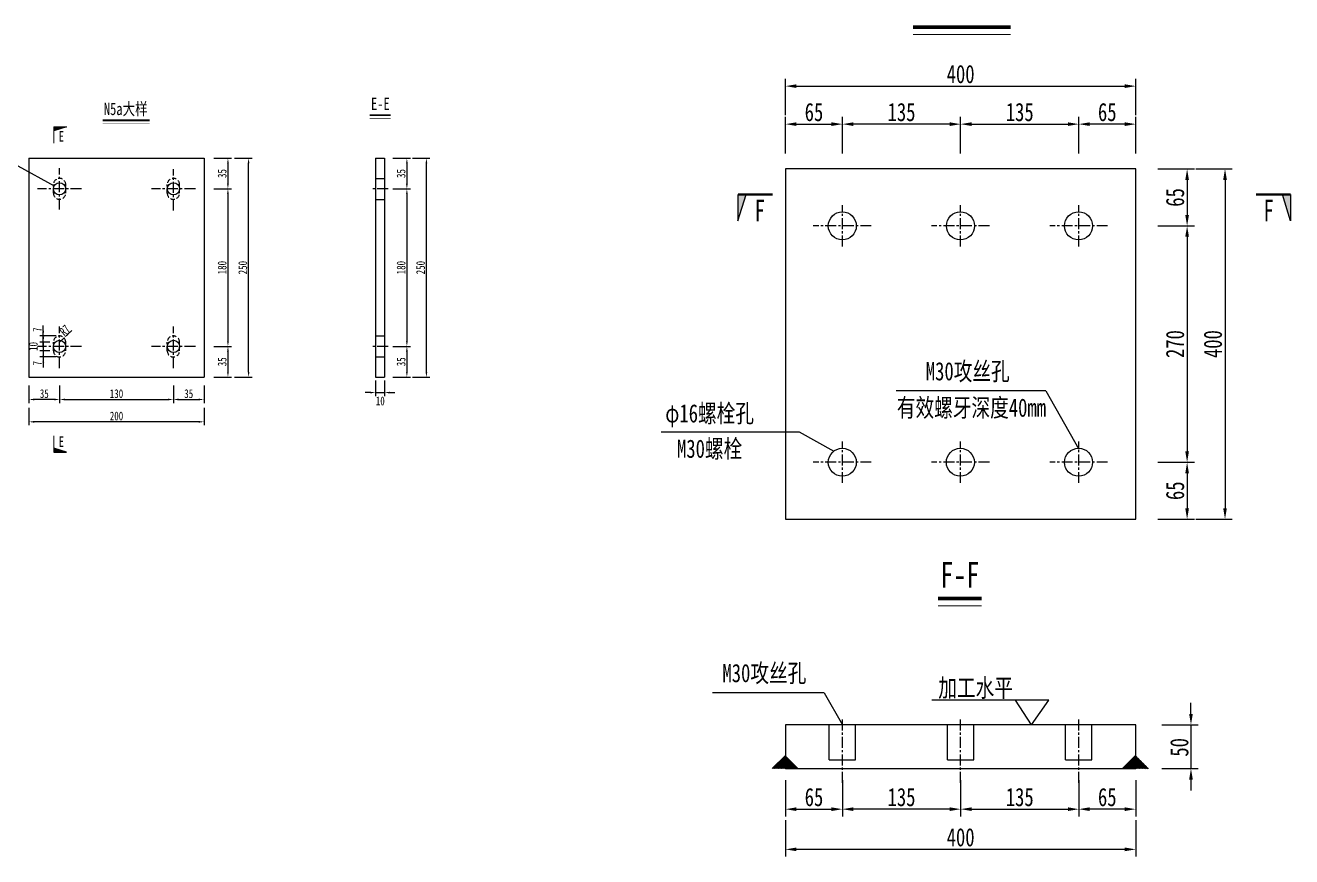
# Model space of a CAD drawing. Extents: x 98573 to 114325, y 0 to 100142.
# Drawn here: x 101014 to 102460, y 23526 to 24476 of the extents above; entities that cross this region are included whole.
import ezdxf
from ezdxf.enums import TextEntityAlignment as Align

# ---------------------------------------------------------------- set-up
doc = ezdxf.new("R2010")
doc.units = 0
doc.header["$MEASUREMENT"] = 0
doc.linetypes.add('CENTERX2', pattern=[4, 2.5, -0.5, 0.5, -0.5])
doc.linetypes.add('DASHED2', pattern=[0.375, 0.25, -0.125])
doc.layers.get('0').update_dxf_attribs({"lineweight": 13})
doc.layers.get('Defpoints').update_dxf_attribs({"color": 9, "lineweight": 5})
for name, color, linetype, lineweight in [('dashed', 4, 'DASHED2', 5), ('dim', 4, 'Continuous', 13), ('中心线', 2, 'CENTERX2', 15), ('文字', 7, 'Continuous', 5), ('文字说明', 7, 'Continuous', 5), ('标注', 4, 'Continuous', 13), ('细线', 4, 'Continuous', 13), ('钢板双线', 1, 'Continuous', 13)]:
    doc.layers.add(name, color=color, linetype=linetype, lineweight=lineweight)
doc.styles.get("Standard").update_dxf_attribs({"font": '仿宋_GB2312.ttf', "width": 0.75})
doc.dimstyles.new('0.1', dxfattribs={"dimscale": 0, "dimtxt": 2.5, "dimasz": 1.5, "dimexe": 1, "dimexo": 1, "dimgap": 0.4, "dimtad": 1, "dimdec": 1, "dimdsep": 46, "dimtxsty": 'Standard', "dimcen": 0.2, "dimclrd": 256, "dimclre": 256, "dimclrt": 256, "dimadec": 3, "dimazin": 2, "dimtfac": 1, "dimtdec": 1, "dimtmove": 2, "dimatfit": 3, "dimfxl": 4, "dimfxlon": 1, "dimtolj": 1, "dimtzin": 0, "dimlwd": -1, "dimlwe": -1, "dimarcsym": 0})

# ---------------------------------------------------------------- blocks, each defined once
blk = doc.blocks.new('*D38')
at = {"layer": 'Defpoints', "color": 0, "transparency": 16777216}
for p in [(101217.8, 24324.1), (101182.8, 24289.1), (101245.1, 24289.1)]:
    blk.add_point(p, dxfattribs=at)
at = {"layer": '标注', "transparency": 16777216}
for p, q in [((101229.1, 24324.1), (101249.1, 24324.1)), ((101229.1, 24289.1), (101249.1, 24289.1))]:
    blk.add_line(p, q, dxfattribs=at)
at = {"layer": '标注', "color": 4, "transparency": 16777216}
blk.add_line((101245.1, 24318.1), (101245.1, 24295.1), dxfattribs=at)
for points in [[(101244.1, 24318.1), (101246.1, 24318.1), (101245.1, 24324.1)], [(101244.1, 24295.1), (101246.1, 24295.1), (101245.1, 24289.1)]]:
    blk.add_solid(points, dxfattribs=at)
at = {"layer": '标注', "transparency": 16777216, "insert": (101238.5, 24306.6), "char_height": 10, "attachment_point": 5, "rotation": 90}
blk.add_mtext('\\A1;35', dxfattribs=at)
blk = doc.blocks.new('*D39')
at = {"layer": 'Defpoints', "color": 0, "transparency": 16777216}
for p in [(101172.8, 24289.1), (101182.8, 24109.1), (101245.1, 24109.1)]:
    blk.add_point(p, dxfattribs=at)
at = {"layer": '标注', "transparency": 16777216}
for p, q in [((101229.1, 24289.1), (101249.1, 24289.1)), ((101229.1, 24109.1), (101249.1, 24109.1))]:
    blk.add_line(p, q, dxfattribs=at)
at = {"layer": '标注', "color": 4, "transparency": 16777216}
blk.add_line((101245.1, 24283.1), (101245.1, 24115.1), dxfattribs=at)
for points in [[(101244.1, 24283.1), (101246.1, 24283.1), (101245.1, 24289.1)], [(101244.1, 24115.1), (101246.1, 24115.1), (101245.1, 24109.1)]]:
    blk.add_solid(points, dxfattribs=at)
at = {"layer": '标注', "transparency": 16777216, "insert": (101238.5, 24199.1), "char_height": 10, "attachment_point": 5, "rotation": 90}
blk.add_mtext('\\A1;180', dxfattribs=at)
blk = doc.blocks.new('*D40')
at = {"layer": 'Defpoints', "color": 0, "transparency": 16777216}
for p in [(101172.8, 24109.1), (101217.8, 24074.1), (101245.1, 24074.1)]:
    blk.add_point(p, dxfattribs=at)
at = {"layer": '标注', "transparency": 16777216}
for p, q in [((101229.1, 24109.1), (101249.1, 24109.1)), ((101229.1, 24074.1), (101249.1, 24074.1))]:
    blk.add_line(p, q, dxfattribs=at)
at = {"layer": '标注', "color": 4, "transparency": 16777216}
blk.add_line((101245.1, 24103.1), (101245.1, 24080.1), dxfattribs=at)
for points in [[(101244.1, 24103.1), (101246.1, 24103.1), (101245.1, 24109.1)], [(101244.1, 24080.1), (101246.1, 24080.1), (101245.1, 24074.1)]]:
    blk.add_solid(points, dxfattribs=at)
at = {"layer": '标注', "transparency": 16777216, "insert": (101238.5, 24091.6), "char_height": 10, "attachment_point": 5, "rotation": 90}
blk.add_mtext('\\A1;35', dxfattribs=at)
blk = doc.blocks.new('*D41')
at = {"layer": 'Defpoints', "color": 0, "transparency": 16777216}
for p in [(101052.8, 24109.1), (101017.8, 24074.1), (101017.8, 24048.5)]:
    blk.add_point(p, dxfattribs=at)
at = {"layer": '标注', "transparency": 16777216}
for p, q in [((101017.8, 24064.5), (101017.8, 24044.5)), ((101052.8, 24064.5), (101052.8, 24044.5))]:
    blk.add_line(p, q, dxfattribs=at)
at = {"layer": '标注', "color": 4, "transparency": 16777216}
blk.add_line((101046.8, 24048.5), (101023.8, 24048.5), dxfattribs=at)
for points in [[(101023.8, 24049.5), (101023.8, 24047.5), (101017.8, 24048.5)], [(101046.8, 24049.5), (101046.8, 24047.5), (101052.8, 24048.5)]]:
    blk.add_solid(points, dxfattribs=at)
at = {"layer": '标注', "transparency": 16777216, "insert": (101035.3, 24055.1), "char_height": 10, "attachment_point": 5}
blk.add_mtext('\\A1;35', dxfattribs=at)
blk = doc.blocks.new('*D42')
at = {"layer": 'Defpoints', "color": 0, "transparency": 16777216}
for p in [(101052.8, 24109.1), (101182.8, 24109.1), (101182.8, 24048.5)]:
    blk.add_point(p, dxfattribs=at)
at = {"layer": '标注', "transparency": 16777216}
for p, q in [((101052.8, 24064.5), (101052.8, 24044.5)), ((101182.8, 24064.5), (101182.8, 24044.5))]:
    blk.add_line(p, q, dxfattribs=at)
at = {"layer": '标注', "color": 4, "transparency": 16777216}
blk.add_line((101058.8, 24048.5), (101176.8, 24048.5), dxfattribs=at)
for points in [[(101058.8, 24049.5), (101058.8, 24047.5), (101052.8, 24048.5)], [(101176.8, 24049.5), (101176.8, 24047.5), (101182.8, 24048.5)]]:
    blk.add_solid(points, dxfattribs=at)
at = {"layer": '标注', "transparency": 16777216, "insert": (101117.8, 24055.1), "char_height": 10, "attachment_point": 5}
blk.add_mtext('\\A1;130', dxfattribs=at)
blk = doc.blocks.new('*D15')
at = {"layer": 'Defpoints', "color": 0, "transparency": 16777216}
for p in [(101182.8, 24109.1), (101217.8, 24074.1), (101217.8, 24048.5)]:
    blk.add_point(p, dxfattribs=at)
at = {"layer": '标注', "transparency": 16777216}
for p, q in [((101182.8, 24064.5), (101182.8, 24044.5)), ((101217.8, 24064.5), (101217.8, 24044.5))]:
    blk.add_line(p, q, dxfattribs=at)
at = {"layer": '标注', "color": 4, "transparency": 16777216}
blk.add_line((101188.8, 24048.5), (101211.8, 24048.5), dxfattribs=at)
for points in [[(101188.8, 24049.5), (101188.8, 24047.5), (101182.8, 24048.5)], [(101211.8, 24049.5), (101211.8, 24047.5), (101217.8, 24048.5)]]:
    blk.add_solid(points, dxfattribs=at)
at = {"layer": '标注', "transparency": 16777216, "insert": (101200.3, 24055.1), "char_height": 10, "attachment_point": 5}
blk.add_mtext('\\A1;35', dxfattribs=at)
blk = doc.blocks.new('*D43')
at = {"layer": 'Defpoints', "color": 0, "transparency": 16777216}
for p in [(101017.8, 24074.1), (101217.8, 24074.1), (101017.8, 24023)]:
    blk.add_point(p, dxfattribs=at)
at = {"layer": '标注', "transparency": 16777216}
for p, q in [((101017.8, 24039), (101017.8, 24019)), ((101217.8, 24039), (101217.8, 24019))]:
    blk.add_line(p, q, dxfattribs=at)
at = {"layer": '标注', "color": 4, "transparency": 16777216}
blk.add_line((101211.8, 24023), (101023.8, 24023), dxfattribs=at)
for points in [[(101023.8, 24024), (101023.8, 24022), (101017.8, 24023)], [(101211.8, 24024), (101211.8, 24022), (101217.8, 24023)]]:
    blk.add_solid(points, dxfattribs=at)
at = {"layer": '标注', "transparency": 16777216, "insert": (101117.8, 24029.6), "char_height": 10, "attachment_point": 5}
blk.add_mtext('\\A1;200', dxfattribs=at)
blk = doc.blocks.new('*D44')
at = {"layer": 'Defpoints', "color": 0, "transparency": 16777216}
for p in [(101217.8, 24324.1), (101268.7, 24324.1), (101217.8, 24074.1)]:
    blk.add_point(p, dxfattribs=at)
at = {"layer": '标注', "transparency": 16777216}
for p, q in [((101252.7, 24324.1), (101272.7, 24324.1)), ((101252.7, 24074.1), (101272.7, 24074.1))]:
    blk.add_line(p, q, dxfattribs=at)
at = {"layer": '标注', "color": 4, "transparency": 16777216}
blk.add_line((101268.7, 24080.1), (101268.7, 24318.1), dxfattribs=at)
for points in [[(101267.7, 24318.1), (101269.7, 24318.1), (101268.7, 24324.1)], [(101267.7, 24080.1), (101269.7, 24080.1), (101268.7, 24074.1)]]:
    blk.add_solid(points, dxfattribs=at)
at = {"layer": '标注', "transparency": 16777216, "insert": (101262.1, 24199.1), "char_height": 10, "attachment_point": 5, "rotation": 90}
blk.add_mtext('\\A1;250', dxfattribs=at)
blk = doc.blocks.new('*D45')
at = {"layer": 'Defpoints', "color": 0, "transparency": 16777216}
for p in [(101423.8, 24324.1), (101423.8, 24289.1), (101449.5, 24289.1)]:
    blk.add_point(p, dxfattribs=at)
at = {"layer": '标注', "transparency": 16777216}
for p, q in [((101433.5, 24324.1), (101453.5, 24324.1)), ((101433.5, 24289.1), (101453.5, 24289.1))]:
    blk.add_line(p, q, dxfattribs=at)
at = {"layer": '标注', "color": 4, "transparency": 16777216}
blk.add_line((101449.5, 24318.1), (101449.5, 24295.1), dxfattribs=at)
for points in [[(101448.5, 24318.1), (101450.5, 24318.1), (101449.5, 24324.1)], [(101448.5, 24295.1), (101450.5, 24295.1), (101449.5, 24289.1)]]:
    blk.add_solid(points, dxfattribs=at)
at = {"layer": '标注', "transparency": 16777216, "insert": (101442.9, 24306.6), "char_height": 10, "attachment_point": 5, "rotation": 90}
blk.add_mtext('\\A1;35', dxfattribs=at)
blk = doc.blocks.new('*D46')
at = {"layer": 'Defpoints', "color": 0, "transparency": 16777216}
for p in [(101423.8, 24289.1), (101419.2, 24109.1), (101449.5, 24109.1)]:
    blk.add_point(p, dxfattribs=at)
at = {"layer": '标注', "transparency": 16777216}
for p, q in [((101433.5, 24289.1), (101453.5, 24289.1)), ((101433.5, 24109.1), (101453.5, 24109.1))]:
    blk.add_line(p, q, dxfattribs=at)
at = {"layer": '标注', "color": 4, "transparency": 16777216}
blk.add_line((101449.5, 24283.1), (101449.5, 24115.1), dxfattribs=at)
for points in [[(101448.5, 24283.1), (101450.5, 24283.1), (101449.5, 24289.1)], [(101448.5, 24115.1), (101450.5, 24115.1), (101449.5, 24109.1)]]:
    blk.add_solid(points, dxfattribs=at)
at = {"layer": '标注', "transparency": 16777216, "insert": (101442.9, 24199.1), "char_height": 10, "attachment_point": 5, "rotation": 90}
blk.add_mtext('\\A1;180', dxfattribs=at)
blk = doc.blocks.new('*D47')
at = {"layer": 'Defpoints', "color": 0, "transparency": 16777216}
for p in [(101419.2, 24109.1), (101418.8, 24074.1), (101449.5, 24074.1)]:
    blk.add_point(p, dxfattribs=at)
at = {"layer": '标注', "transparency": 16777216}
for p, q in [((101433.5, 24109.1), (101453.5, 24109.1)), ((101433.5, 24074.1), (101453.5, 24074.1))]:
    blk.add_line(p, q, dxfattribs=at)
at = {"layer": '标注', "color": 4, "transparency": 16777216}
blk.add_line((101449.5, 24103.1), (101449.5, 24080.1), dxfattribs=at)
for points in [[(101448.5, 24103.1), (101450.5, 24103.1), (101449.5, 24109.1)], [(101448.5, 24080.1), (101450.5, 24080.1), (101449.5, 24074.1)]]:
    blk.add_solid(points, dxfattribs=at)
at = {"layer": '标注', "transparency": 16777216, "insert": (101442.9, 24091.6), "char_height": 10, "attachment_point": 5, "rotation": 90}
blk.add_mtext('\\A1;35', dxfattribs=at)
blk = doc.blocks.new('*D48')
at = {"layer": 'Defpoints', "color": 0, "transparency": 16777216}
for p in [(101423.8, 24324.1), (101471.8, 24324.1), (101423.8, 24074.1)]:
    blk.add_point(p, dxfattribs=at)
at = {"layer": '标注', "transparency": 16777216}
for p, q in [((101455.8, 24324.1), (101475.8, 24324.1)), ((101455.8, 24074.1), (101475.8, 24074.1))]:
    blk.add_line(p, q, dxfattribs=at)
at = {"layer": '标注', "color": 4, "transparency": 16777216}
blk.add_line((101471.8, 24080.1), (101471.8, 24318.1), dxfattribs=at)
for points in [[(101470.8, 24318.1), (101472.8, 24318.1), (101471.8, 24324.1)], [(101470.8, 24080.1), (101472.8, 24080.1), (101471.8, 24074.1)]]:
    blk.add_solid(points, dxfattribs=at)
at = {"layer": '标注', "transparency": 16777216, "insert": (101465.2, 24199.1), "char_height": 10, "attachment_point": 5, "rotation": 90}
blk.add_mtext('\\A1;250', dxfattribs=at)
blk = doc.blocks.new('*D49')
at = {"layer": 'Defpoints', "color": 0, "transparency": 16777216}
for p in [(101413.8, 24074.1), (101423.8, 24074.1), (101423.8, 24056.4)]:
    blk.add_point(p, dxfattribs=at)
at = {"layer": '标注', "transparency": 16777216}
for p, q in [((101413.8, 24070.1), (101413.8, 24052.4)), ((101423.8, 24070.1), (101423.8, 24052.4))]:
    blk.add_line(p, q, dxfattribs=at)
at = {"layer": '标注', "color": 4, "transparency": 16777216}
for p, q in [((101407.8, 24056.4), (101401.8, 24056.4)), ((101413.8, 24056.4), (101423.8, 24056.4)), ((101429.8, 24056.4), (101435.8, 24056.4))]:
    blk.add_line(p, q, dxfattribs=at)
for points in [[(101407.8, 24057.4), (101407.8, 24055.4), (101413.8, 24056.4)], [(101429.8, 24057.4), (101429.8, 24055.4), (101423.8, 24056.4)]]:
    blk.add_solid(points, dxfattribs=at)
at = {"layer": '标注', "transparency": 16777216, "insert": (101419.1, 24046.8), "char_height": 10, "attachment_point": 5}
blk.add_mtext('\\A1;10', dxfattribs=at)
blk = doc.blocks.new('*D91')
at = {"layer": 'Defpoints', "color": 0, "transparency": 16777216}
for p in [(102282, 24406.4), (101882, 24311.8), (102282, 24311.8)]:
    blk.add_point(p, dxfattribs=at)
at = {"layer": '标注', "transparency": 16777216}
for p, q in [((101882, 24373.1), (101882, 24414.7)), ((102282, 24373.1), (102282, 24414.7))]:
    blk.add_line(p, q, dxfattribs=at)
at = {"layer": '标注', "color": 4, "transparency": 16777216}
blk.add_line((101894.5, 24406.4), (102269.5, 24406.4), dxfattribs=at)
for points in [[(101894.5, 24408.5), (101894.5, 24404.3), (101882, 24406.4)], [(102269.5, 24408.5), (102269.5, 24404.3), (102282, 24406.4)]]:
    blk.add_solid(points, dxfattribs=at)
at = {"layer": '标注', "transparency": 16777216, "insert": (102082, 24420.1), "char_height": 20.83, "attachment_point": 5}
blk.add_mtext('\\A1;400', dxfattribs=at)
blk = doc.blocks.new('*D92')
at = {"layer": 'Defpoints', "color": 0, "transparency": 16777216}
for p in [(102282, 24311.8), (102282, 23911.8), (102384, 23911.8)]:
    blk.add_point(p, dxfattribs=at)
at = {"layer": '标注', "transparency": 16777216}
for p, q in [((102350.7, 24311.8), (102392.3, 24311.8)), ((102350.7, 23911.8), (102392.3, 23911.8))]:
    blk.add_line(p, q, dxfattribs=at)
at = {"layer": '标注', "color": 4, "transparency": 16777216}
blk.add_line((102384, 24299.3), (102384, 23924.3), dxfattribs=at)
for points in [[(102381.9, 24299.3), (102386.1, 24299.3), (102384, 24311.8)], [(102381.9, 23924.3), (102386.1, 23924.3), (102384, 23911.8)]]:
    blk.add_solid(points, dxfattribs=at)
at = {"layer": '标注', "transparency": 16777216, "insert": (102370.2, 24111.8), "char_height": 20.83, "attachment_point": 5, "rotation": 90}
blk.add_mtext('\\A1;400', dxfattribs=at)
blk = doc.blocks.new('*D94')
at = {"layer": 'Defpoints', "color": 0, "transparency": 16777216}
for p in [(101882, 23577.2), (102282, 23577.2), (101882, 23534.7)]:
    blk.add_point(p, dxfattribs=at)
at = {"layer": '标注', "transparency": 16777216}
for p, q in [((101882, 23568), (101882, 23526.4)), ((102282, 23568), (102282, 23526.4))]:
    blk.add_line(p, q, dxfattribs=at)
at = {"layer": '标注', "color": 4, "transparency": 16777216}
blk.add_line((102269.5, 23534.7), (101894.5, 23534.7), dxfattribs=at)
for points in [[(101894.5, 23536.8), (101894.5, 23532.6), (101882, 23534.7)], [(102269.5, 23536.8), (102269.5, 23532.6), (102282, 23534.7)]]:
    blk.add_solid(points, dxfattribs=at)
at = {"layer": '标注', "transparency": 16777216, "insert": (102082, 23548.4), "char_height": 20.83, "attachment_point": 5}
blk.add_mtext('\\A1;400', dxfattribs=at)
blk = doc.blocks.new('*D93')
at = {"layer": 'Defpoints', "color": 0, "transparency": 16777216}
for p in [(102282, 23676.9), (102282, 23626.9), (102345.1, 23626.9)]:
    blk.add_point(p, dxfattribs=at)
at = {"layer": '标注', "color": 4, "transparency": 16777216}
for p, q in [((102345.1, 23689.4), (102345.1, 23701.9)), ((102345.1, 23676.9), (102345.1, 23626.9)), ((102345.1, 23614.4), (102345.1, 23601.9))]:
    blk.add_line(p, q, dxfattribs=at)
at = {"layer": '标注', "transparency": 16777216}
for p, q in [((102311.7, 23676.9), (102353.4, 23676.9)), ((102311.7, 23626.9), (102353.4, 23626.9))]:
    blk.add_line(p, q, dxfattribs=at)
at = {"layer": '标注', "color": 4, "transparency": 16777216}
for points in [[(102343, 23689.4), (102347.2, 23689.4), (102345.1, 23676.9)], [(102343, 23614.4), (102347.2, 23614.4), (102345.1, 23626.9)]]:
    blk.add_solid(points, dxfattribs=at)
at = {"layer": '标注', "transparency": 16777216, "insert": (102331.9, 23651.2), "char_height": 20.83, "attachment_point": 5, "rotation": 90}
blk.add_mtext('\\A1;50', dxfattribs=at)
blk = doc.blocks.new('2')
blk.add_hatch(color=256).paths.add_polyline_path([(284.16, 510.9), (287.79, 509.77), (287.79, 510.9)])
for p, q in [((287.79, 510.9), (284.16, 510.9)), ((284.16, 510.9), (287.79, 509.77))]:
    blk.add_line(p, q)
at = {"const_width": 0.3}
blk.add_lwpolyline([(287.79, 506.15), (287.79, 510.9)], dxfattribs=at)
at = {"width": 0.7}
blk.add_attdef('A', text='', height=3.5, dxfattribs=at).set_placement((285.6, 507.89), align=Align.MIDDLE_CENTER)
blk = doc.blocks.new('*D294')
at = {"layer": 'Defpoints', "color": 0, "transparency": 16777216}
for p in [(101052.8, 24114.1), (101057.9, 24118.9)]:
    blk.add_point(p, dxfattribs=at)
at = {"layer": '标注', "color": 4, "transparency": 16777216}
for p, q in [((101062.2, 24123), (101066.6, 24127.2)), ((101052.8, 24114.1), (101057.9, 24118.9))]:
    blk.add_line(p, q, dxfattribs=at)
blk.add_solid([(101061.6, 24123.8), (101062.9, 24122.3), (101057.9, 24118.9)], dxfattribs=at)
at = {"layer": '标注', "transparency": 16777216, "insert": (101058.6, 24127.7), "char_height": 10, "attachment_point": 5, "rotation": 43.4056}
blk.add_mtext('\\A1;R7', dxfattribs=at)
blk = doc.blocks.new('*D295')
at = {"layer": 'Defpoints', "color": 0, "transparency": 16777216}
for p in [(101045.8, 24114.1), (101034.2, 24104.1), (101045.8, 24104.1)]:
    blk.add_point(p, dxfattribs=at)
at = {"layer": '标注', "transparency": 16777216}
for p, q in [((101041.8, 24114.1), (101030.2, 24114.1)), ((101041.8, 24104.1), (101030.2, 24104.1))]:
    blk.add_line(p, q, dxfattribs=at)
at = {"layer": '标注', "color": 4, "transparency": 16777216}
for p, q in [((101034.2, 24120.1), (101034.2, 24126.1)), ((101034.2, 24114.1), (101034.2, 24104.1)), ((101034.2, 24098.1), (101034.2, 24092.1))]:
    blk.add_line(p, q, dxfattribs=at)
for points in [[(101033.2, 24120.1), (101035.2, 24120.1), (101034.2, 24114.1)], [(101033.2, 24098.1), (101035.2, 24098.1), (101034.2, 24104.1)]]:
    blk.add_solid(points, dxfattribs=at)
at = {"layer": '标注', "transparency": 16777216, "insert": (101022.8, 24109.1), "char_height": 10, "attachment_point": 5, "rotation": 90}
blk.add_mtext('\\A1;10', dxfattribs=at)
blk = doc.blocks.new('*D313')
at = {"layer": 'Defpoints', "color": 0, "transparency": 16777216}
for p in [(101947, 24363), (101882, 24311.8), (101947, 24246.8)]:
    blk.add_point(p, dxfattribs=at)
at = {"layer": '标注', "transparency": 16777216}
for p, q in [((101882, 24329.6), (101882, 24371.3)), ((101947, 24329.6), (101947, 24371.3))]:
    blk.add_line(p, q, dxfattribs=at)
at = {"layer": '标注', "color": 4, "transparency": 16777216}
blk.add_line((101894.5, 24363), (101934.5, 24363), dxfattribs=at)
for points in [[(101894.5, 24365.1), (101894.5, 24360.9), (101882, 24363)], [(101934.5, 24365.1), (101934.5, 24360.9), (101947, 24363)]]:
    blk.add_solid(points, dxfattribs=at)
at = {"layer": '标注', "transparency": 16777216, "insert": (101914.5, 24376.7), "char_height": 20.83, "attachment_point": 5}
blk.add_mtext('\\A1;65', dxfattribs=at)
blk = doc.blocks.new('*D314')
at = {"layer": 'Defpoints', "color": 0, "transparency": 16777216}
for p in [(101947, 24363), (102082, 24261.8), (101947, 24256.8)]:
    blk.add_point(p, dxfattribs=at)
at = {"layer": '标注', "transparency": 16777216}
for p, q in [((101947, 24329.6), (101947, 24371.3)), ((102082, 24329.6), (102082, 24371.3))]:
    blk.add_line(p, q, dxfattribs=at)
at = {"layer": '标注', "color": 4, "transparency": 16777216}
blk.add_line((102069.5, 24363), (101959.5, 24363), dxfattribs=at)
for points in [[(101959.5, 24365.1), (101959.5, 24360.9), (101947, 24363)], [(102069.5, 24365.1), (102069.5, 24360.9), (102082, 24363)]]:
    blk.add_solid(points, dxfattribs=at)
at = {"layer": '标注', "transparency": 16777216, "insert": (102014.5, 24376.7), "char_height": 20.83, "attachment_point": 5}
blk.add_mtext('\\A1;135', dxfattribs=at)
blk = doc.blocks.new('*D316')
at = {"layer": 'Defpoints', "color": 0, "transparency": 16777216}
for p in [(102217, 24363), (102282, 24311.8), (102217, 24256.8)]:
    blk.add_point(p, dxfattribs=at)
at = {"layer": '标注', "transparency": 16777216}
for p, q in [((102217, 24329.6), (102217, 24371.3)), ((102282, 24329.6), (102282, 24371.3))]:
    blk.add_line(p, q, dxfattribs=at)
at = {"layer": '标注', "color": 4, "transparency": 16777216}
blk.add_line((102269.5, 24363), (102229.5, 24363), dxfattribs=at)
for points in [[(102229.5, 24365.1), (102229.5, 24360.9), (102217, 24363)], [(102269.5, 24365.1), (102269.5, 24360.9), (102282, 24363)]]:
    blk.add_solid(points, dxfattribs=at)
at = {"layer": '标注', "transparency": 16777216, "insert": (102249.5, 24376.7), "char_height": 20.83, "attachment_point": 5}
blk.add_mtext('\\A1;65', dxfattribs=at)
blk = doc.blocks.new('*D315')
at = {"layer": 'Defpoints', "color": 0, "transparency": 16777216}
for p in [(102217, 24363), (102082, 24261.8), (102217, 24256.8)]:
    blk.add_point(p, dxfattribs=at)
at = {"layer": '标注', "transparency": 16777216}
for p, q in [((102082, 24329.6), (102082, 24371.3)), ((102217, 24329.6), (102217, 24371.3))]:
    blk.add_line(p, q, dxfattribs=at)
at = {"layer": '标注', "color": 4, "transparency": 16777216}
blk.add_line((102094.5, 24363), (102204.5, 24363), dxfattribs=at)
for points in [[(102094.5, 24365.1), (102094.5, 24360.9), (102082, 24363)], [(102204.5, 24365.1), (102204.5, 24360.9), (102217, 24363)]]:
    blk.add_solid(points, dxfattribs=at)
at = {"layer": '标注', "transparency": 16777216, "insert": (102149.5, 24376.7), "char_height": 20.83, "attachment_point": 5}
blk.add_mtext('\\A1;135', dxfattribs=at)
blk = doc.blocks.new('*D320')
at = {"layer": 'Defpoints', "color": 0, "transparency": 16777216}
for p in [(101882, 23676.9), (101947, 23667.7), (101947, 23580.6)]:
    blk.add_point(p, dxfattribs=at)
at = {"layer": '标注', "transparency": 16777216}
for p, q in [((101882, 23613.9), (101882, 23572.2)), ((101947, 23613.9), (101947, 23572.2))]:
    blk.add_line(p, q, dxfattribs=at)
at = {"layer": '标注', "color": 4, "transparency": 16777216}
blk.add_line((101894.5, 23580.6), (101934.5, 23580.6), dxfattribs=at)
for points in [[(101894.5, 23582.7), (101894.5, 23578.5), (101882, 23580.6)], [(101934.5, 23582.7), (101934.5, 23578.5), (101947, 23580.6)]]:
    blk.add_solid(points, dxfattribs=at)
at = {"layer": '标注', "transparency": 16777216, "insert": (101914.5, 23594.3), "char_height": 20.83, "attachment_point": 5}
blk.add_mtext('\\A1;65', dxfattribs=at)
blk = doc.blocks.new('*D317')
at = {"layer": 'Defpoints', "color": 0, "transparency": 16777216}
for p in [(101947, 23667.7), (102082, 23667.7), (101947, 23580.6)]:
    blk.add_point(p, dxfattribs=at)
at = {"layer": '标注', "transparency": 16777216}
for p, q in [((101947, 23613.9), (101947, 23572.2)), ((102082, 23613.9), (102082, 23572.2))]:
    blk.add_line(p, q, dxfattribs=at)
at = {"layer": '标注', "color": 4, "transparency": 16777216}
blk.add_line((102069.5, 23580.6), (101959.5, 23580.6), dxfattribs=at)
for points in [[(101959.5, 23582.7), (101959.5, 23578.5), (101947, 23580.6)], [(102069.5, 23582.7), (102069.5, 23578.5), (102082, 23580.6)]]:
    blk.add_solid(points, dxfattribs=at)
at = {"layer": '标注', "transparency": 16777216, "insert": (102014.5, 23594.3), "char_height": 20.83, "attachment_point": 5}
blk.add_mtext('\\A1;135', dxfattribs=at)
blk = doc.blocks.new('*D318')
at = {"layer": 'Defpoints', "color": 0, "transparency": 16777216}
for p in [(102282, 23676.9), (102217, 23657.5), (102217, 23580.6)]:
    blk.add_point(p, dxfattribs=at)
at = {"layer": '标注', "transparency": 16777216}
for p, q in [((102217, 23613.9), (102217, 23572.2)), ((102282, 23613.9), (102282, 23572.2))]:
    blk.add_line(p, q, dxfattribs=at)
at = {"layer": '标注', "color": 4, "transparency": 16777216}
blk.add_line((102269.5, 23580.6), (102229.5, 23580.6), dxfattribs=at)
for points in [[(102229.5, 23582.7), (102229.5, 23578.5), (102217, 23580.6)], [(102269.5, 23582.7), (102269.5, 23578.5), (102282, 23580.6)]]:
    blk.add_solid(points, dxfattribs=at)
at = {"layer": '标注', "transparency": 16777216, "insert": (102249.5, 23594.3), "char_height": 20.83, "attachment_point": 5}
blk.add_mtext('\\A1;65', dxfattribs=at)
blk = doc.blocks.new('*D319')
at = {"layer": 'Defpoints', "color": 0, "transparency": 16777216}
for p in [(102082, 23667.7), (102217, 23657.5), (102217, 23580.6)]:
    blk.add_point(p, dxfattribs=at)
at = {"layer": '标注', "transparency": 16777216}
for p, q in [((102082, 23613.9), (102082, 23572.2)), ((102217, 23613.9), (102217, 23572.2))]:
    blk.add_line(p, q, dxfattribs=at)
at = {"layer": '标注', "color": 4, "transparency": 16777216}
blk.add_line((102094.5, 23580.6), (102204.5, 23580.6), dxfattribs=at)
for points in [[(102094.5, 23582.7), (102094.5, 23578.5), (102082, 23580.6)], [(102204.5, 23582.7), (102204.5, 23578.5), (102217, 23580.6)]]:
    blk.add_solid(points, dxfattribs=at)
at = {"layer": '标注', "transparency": 16777216, "insert": (102149.5, 23594.3), "char_height": 20.83, "attachment_point": 5}
blk.add_mtext('\\A1;135', dxfattribs=at)
blk = doc.blocks.new('*D321')
at = {"layer": 'Defpoints', "color": 0, "transparency": 16777216}
for p in [(102235.6, 24311.8), (102217, 24246.8), (102340.7, 24246.8)]:
    blk.add_point(p, dxfattribs=at)
at = {"layer": '标注', "transparency": 16777216}
for p, q in [((102307.4, 24311.8), (102349.1, 24311.8)), ((102307.4, 24246.8), (102349.1, 24246.8))]:
    blk.add_line(p, q, dxfattribs=at)
at = {"layer": '标注', "color": 4, "transparency": 16777216}
blk.add_line((102340.7, 24299.3), (102340.7, 24259.3), dxfattribs=at)
for points in [[(102338.6, 24299.3), (102342.8, 24299.3), (102340.7, 24311.8)], [(102338.6, 24259.3), (102342.8, 24259.3), (102340.7, 24246.8)]]:
    blk.add_solid(points, dxfattribs=at)
at = {"layer": '标注', "transparency": 16777216, "insert": (102327, 24279.3), "char_height": 20.83, "attachment_point": 5, "rotation": 90}
blk.add_mtext('\\A1;65', dxfattribs=at)
blk = doc.blocks.new('*D322')
at = {"layer": 'Defpoints', "color": 0, "transparency": 16777216}
for p in [(102249.9, 24246.8), (102249.9, 23976.8), (102340.7, 23976.8)]:
    blk.add_point(p, dxfattribs=at)
at = {"layer": '标注', "transparency": 16777216}
for p, q in [((102307.4, 24246.8), (102349.1, 24246.8)), ((102307.4, 23976.8), (102349.1, 23976.8))]:
    blk.add_line(p, q, dxfattribs=at)
at = {"layer": '标注', "color": 4, "transparency": 16777216}
blk.add_line((102340.7, 24234.3), (102340.7, 23989.3), dxfattribs=at)
for points in [[(102338.6, 24234.3), (102342.8, 24234.3), (102340.7, 24246.8)], [(102338.6, 23989.3), (102342.8, 23989.3), (102340.7, 23976.8)]]:
    blk.add_solid(points, dxfattribs=at)
at = {"layer": '标注', "transparency": 16777216, "insert": (102327, 24111.8), "char_height": 20.83, "attachment_point": 5, "rotation": 90}
blk.add_mtext('\\A1;270', dxfattribs=at)
blk = doc.blocks.new('*D323')
at = {"layer": 'Defpoints', "color": 0, "transparency": 16777216}
for p in [(102249.9, 23976.8), (102264.9, 23911.8), (102340.7, 23911.8)]:
    blk.add_point(p, dxfattribs=at)
at = {"layer": '标注', "transparency": 16777216}
for p, q in [((102307.4, 23976.8), (102349.1, 23976.8)), ((102307.4, 23911.8), (102349.1, 23911.8))]:
    blk.add_line(p, q, dxfattribs=at)
at = {"layer": '标注', "color": 4, "transparency": 16777216}
blk.add_line((102340.7, 23964.3), (102340.7, 23924.3), dxfattribs=at)
for points in [[(102338.6, 23964.3), (102342.8, 23964.3), (102340.7, 23976.8)], [(102338.6, 23924.3), (102342.8, 23924.3), (102340.7, 23911.8)]]:
    blk.add_solid(points, dxfattribs=at)
at = {"layer": '标注', "transparency": 16777216, "insert": (102327, 23944.3), "char_height": 20.83, "attachment_point": 5, "rotation": 90}
blk.add_mtext('\\A1;65', dxfattribs=at)
blk = doc.blocks.new('*D814')
at = {"layer": 'Defpoints', "color": 0, "transparency": 16777216}
for p in [(101034.2, 24121.1), (101045.8, 24114.1), (101052.8, 24121.1)]:
    blk.add_point(p, dxfattribs=at)
at = {"layer": '标注', "color": 4, "transparency": 16777216}
for p, q in [((101034.2, 24127.1), (101034.2, 24133.1)), ((101034.2, 24114.1), (101034.2, 24121.1)), ((101034.2, 24108.1), (101034.2, 24102.1))]:
    blk.add_line(p, q, dxfattribs=at)
at = {"layer": '标注', "transparency": 16777216}
for p, q in [((101048.8, 24121.1), (101030.2, 24121.1)), ((101041.8, 24114.1), (101030.2, 24114.1))]:
    blk.add_line(p, q, dxfattribs=at)
at = {"layer": '标注', "color": 4, "transparency": 16777216}
for points in [[(101033.2, 24127.1), (101035.2, 24127.1), (101034.2, 24121.1)], [(101033.2, 24108.1), (101035.2, 24108.1), (101034.2, 24114.1)]]:
    blk.add_solid(points, dxfattribs=at)
at = {"layer": '标注', "transparency": 16777216, "insert": (101027.4, 24128.3), "char_height": 10, "attachment_point": 5, "rotation": 90}
blk.add_mtext('\\A1;7', dxfattribs=at)
blk = doc.blocks.new('*D815')
at = {"layer": 'Defpoints', "color": 0, "transparency": 16777216}
for p in [(101045.8, 24104.1), (101034.2, 24097.1), (101052.8, 24097.1)]:
    blk.add_point(p, dxfattribs=at)
at = {"layer": '标注', "color": 4, "transparency": 16777216}
for p, q in [((101034.2, 24110.1), (101034.2, 24116.1)), ((101034.2, 24104.1), (101034.2, 24097.1)), ((101034.2, 24091.1), (101034.2, 24085.1))]:
    blk.add_line(p, q, dxfattribs=at)
at = {"layer": '标注', "transparency": 16777216}
for p, q in [((101041.8, 24104.1), (101030.2, 24104.1)), ((101048.8, 24097.1), (101030.2, 24097.1))]:
    blk.add_line(p, q, dxfattribs=at)
at = {"layer": '标注', "color": 4, "transparency": 16777216}
for points in [[(101033.2, 24110.1), (101035.2, 24110.1), (101034.2, 24104.1)], [(101033.2, 24091.1), (101035.2, 24091.1), (101034.2, 24097.1)]]:
    blk.add_solid(points, dxfattribs=at)
at = {"layer": '标注', "transparency": 16777216, "insert": (101027.4, 24089.9), "char_height": 10, "attachment_point": 5, "rotation": 90}
blk.add_mtext('\\A1;7', dxfattribs=at)

msp = doc.modelspace()

# ---------------------------------------------------------------- hatches: boundary and pattern name
at = {"layer": '标注'}
h = msp.add_hatch(dxfattribs=at)
h.set_pattern_fill('ANSI31', color=256, scale=5, style=0)
h.set_pattern_definition([(45, (99592.3052, 26572.5175), (-0.44194174, 0.44194174), [])])
h.paths.add_polyline_path([(101881.92457, 23641.92111), (101881.92457, 23626.92111), (101896.92457, 23626.92111)])
h.paths.add_polyline_path([(101881.92457, 23641.92111), (101866.92457, 23626.92111), (101881.92457, 23626.92111)])
h = msp.add_hatch(dxfattribs=at)
h.set_pattern_fill('ANSI31', color=256, scale=5, style=0)
h.set_pattern_definition([(45, (99992.3052, 26572.5175), (-0.44194174, 0.44194174), [])])
h.paths.add_polyline_path([(102281.92457, 23641.92111), (102281.92457, 23626.92111), (102296.92457, 23626.92111)])
h.paths.add_polyline_path([(102281.92457, 23641.92111), (102266.92457, 23626.92111), (102281.92457, 23626.92111)])

# ---------------------------------------------------------------- linework, layer by layer
for centre in [(101052.79763, 24289.10418), (101182.79763, 24289.10418), (101052.79763, 24109.10418), (101182.79763, 24109.10418)]:
    msp.add_circle(centre, 7)
at = {"layer": 'dashed', "ltscale": 20}
for p, q in [((101045.79763, 24284.10418), (101045.79763, 24294.10418)), ((101059.79763, 24284.21874), (101059.79763, 24294.21874)), ((101175.79763, 24284.10418), (101175.79763, 24294.10418)), ((101189.79763, 24284.21874), (101189.79763, 24294.21874)), ((101045.79763, 24104.10418), (101045.79763, 24114.10418)), ((101059.79763, 24104.21874), (101059.79763, 24114.21874)), ((101175.79763, 24104.10418), (101175.79763, 24114.10418)), ((101189.79763, 24104.21874), (101189.79763, 24114.21874))]:
    msp.add_line(p, q, dxfattribs=at)
for centre, start, end in [((101052.79763, 24294.10418), 0, 180), ((101182.79763, 24294.10418), 0, 180), ((101052.79763, 24284.10418), 180, 0), ((101182.79763, 24284.10418), 180, 0), ((101052.79763, 24114.10418), 0, 180), ((101182.79763, 24114.10418), 0, 180), ((101052.79763, 24104.10418), 180, 0), ((101182.79763, 24104.10418), 180, 0)]:
    msp.add_arc(centre, 7, start, end, dxfattribs=at)
at = {"layer": 'dim'}
for q in [(102144.83509, 23705.03342), (102182.79825, 23705.03342)]:
    msp.add_line((102163.03661, 23676.92111), q, dxfattribs=at)
at = {"layer": '中心线', "ltscale": 5}
for p, q in [((101052.79763, 24265.46243), (101052.79763, 24312.74593)), ((101182.79763, 24264.42155), (101182.79763, 24311.70504)), ((101077.90333, 24289.10418), (101027.69193, 24289.10418)), ((101207.90333, 24289.10418), (101157.69193, 24289.10418)), ((101428.15763, 24289.10418), (101410.15652, 24289.10418)), ((101946.95511, 24223.18866), (101946.95511, 24270.47215)), ((102081.95511, 24223.18866), (102081.95511, 24270.47215)), ((102216.95511, 24223.18866), (102216.95511, 24270.47215)), ((101979.94401, 24246.83041), (101913.70543, 24246.83041)), ((102114.94401, 24246.83041), (102048.70543, 24246.83041)), ((102249.94401, 24246.83041), (102183.70543, 24246.83041)), ((101052.79763, 24084.42155), (101052.79763, 24131.70504)), ((101182.79763, 24084.42155), (101182.79763, 24131.70504)), ((101077.90333, 24109.10418), (101027.69193, 24109.10418)), ((101207.90333, 24109.10418), (101157.69193, 24109.10418)), ((101428.15763, 24109.10418), (101410.15652, 24109.10418)), ((101946.95511, 23953.18866), (101946.95511, 24000.47215)), ((102081.95511, 23953.18866), (102081.95511, 24000.47215)), ((102216.95511, 23953.18866), (102216.95511, 24000.47215)), ((101979.94401, 23976.83041), (101913.70543, 23976.83041)), ((102114.94401, 23976.83041), (102048.70543, 23976.83041)), ((102249.94401, 23976.83041), (102183.70543, 23976.83041)), ((101946.95511, 23610.60245), (101946.95511, 23684.56285)), ((102081.95511, 23610.60245), (102081.95511, 23684.56285)), ((102216.95511, 23610.60245), (102216.95511, 23684.56285))]:
    msp.add_line(p, q, dxfattribs=at)
at = {"layer": '文字'}
for points, const_width in [([(102027.45279, 24473.77708), (102139.34394, 24473.77708)], 4.16667), ([(101407.15474, 24373.29094), (101431.0343, 24373.29094)], 2), ([(101102.04594, 24367.39782), (101155.75369, 24367.39782)], 2), ([(102056.14508, 23821.27829), (102105.89415, 23821.27829)], 4.16667)]:
    msp.add_lwpolyline(points, dxfattribs=dict(at, const_width=const_width))
at = {"layer": '文字', "ltscale": 100}
for points, const_width in [([(102027.45279, 24465.44375), (102139.34394, 24465.44375)], 1.25), ([(101102.04594, 24363.39782), (101155.75369, 24363.39782)], 0.6), ([(101407.15474, 24369.29094), (101431.0343, 24369.29094)], 0.6), ([(102056.14508, 23812.94496), (102105.89415, 23812.94496)], 1.25)]:
    msp.add_lwpolyline(points, dxfattribs=dict(at, const_width=const_width))
at = {"layer": '标注'}
for p, q in [((101005.17902, 24315.47996), (101046.67422, 24292.49591)), ((102179.27743, 24058.21912), (102008.43752, 24058.21912)), ((102179.27743, 24058.21912), (102216.93128, 23991.78773)), ((101897.56089, 24011.66947), (101937.27809, 23989.67026)), ((101926.21828, 23713.50637), (101798.60318, 23713.50637)), ((101926.21828, 23713.50637), (101946.97925, 23676.87851)), ((102182.79825, 23705.03342), (102048.9639, 23705.03342))]:
    msp.add_line(p, q, dxfattribs=at)
for centre in [(101946.82472, 24246.83041), (102081.82472, 24246.83041), (102216.69433, 24246.83041), (101946.82472, 23976.83041), (102081.69433, 23976.83041), (102216.69433, 23976.83041)]:
    msp.add_circle(centre, 16, dxfattribs=at)
at = {"layer": '细线'}
msp.add_line((101739.81942, 24011.66947), (101897.56089, 24011.66947), dxfattribs=at)
at = {"layer": '钢板双线'}
for p, q in [((101017.79763, 24324.10418), (101217.79763, 24324.10418)), ((101017.79763, 24324.10418), (101017.79763, 24074.10418)), ((101217.79763, 24324.10418), (101217.79763, 24074.10418)), ((101413.76475, 24324.10418), (101413.76475, 24074.10418)), ((101413.76475, 24324.10418), (101423.76475, 24324.10418)), ((101423.76475, 24324.10418), (101423.76475, 24074.10418)), ((101413.76475, 24301.10418), (101423.76475, 24301.10418)), ((101881.95511, 24311.83041), (101881.95511, 23911.83041)), ((102281.95511, 24311.83041), (101881.95511, 24311.83041)), ((102281.95511, 23911.83041), (102281.95511, 24311.83041)), ((101413.76475, 24277.10418), (101423.76475, 24277.10418)), ((101413.76475, 24121.10418), (101423.76475, 24121.10418)), ((101413.76475, 24097.10418), (101423.76475, 24097.10418)), ((101017.79763, 24074.10418), (101217.79763, 24074.10418)), ((101413.76475, 24074.10418), (101423.76475, 24074.10418)), ((101881.95511, 23911.83041), (102281.95511, 23911.83041)), ((101881.95511, 23676.92111), (101881.95511, 23626.92111)), ((102281.95511, 23676.92111), (101881.95511, 23676.92111)), ((101931.95511, 23636.92111), (101931.95511, 23676.92111)), ((101961.95511, 23636.92111), (101961.95511, 23676.92111)), ((102066.95511, 23636.92111), (102066.95511, 23676.92111)), ((102096.95511, 23636.92111), (102096.95511, 23676.92111)), ((102201.95511, 23636.92111), (102201.95511, 23676.92111)), ((102231.95511, 23636.92111), (102231.95511, 23676.92111)), ((102281.95511, 23626.92111), (102281.95511, 23676.92111)), ((101931.95511, 23636.92111), (101961.95511, 23636.92111)), ((102066.95511, 23636.92111), (102096.95511, 23636.92111)), ((102201.95511, 23636.92111), (102231.95511, 23636.92111)), ((101881.95511, 23626.92111), (102281.95511, 23626.92111))]:
    msp.add_line(p, q, dxfattribs=at)

# ---------------------------------------------------------------- block references
ref = msp.add_blockref('2', (102197.295, 22316.42251), dxfattribs=dict(xscale=-4, yscale=4, zscale=4))
ref.add_attrib('A', 'E', dxfattribs={"height": 12, "width": 0.7}).set_placement((101054.90233, 24349.08651), align=Align.MIDDLE_CENTER)
ref = msp.add_blockref('2', (106085.04928, 21884.43805), dxfattribs=dict(xscale=8.333333333333334, yscale=8.333333333333334, zscale=8.333333333333334, rotation=90))
ref.add_attrib('A', 'F', dxfattribs={"height": 25, "width": 0.7}).set_placement((101852.62991, 24264.42277), align=Align.MIDDLE_CENTER)
ref = msp.add_blockref('2', (98201.41001, 21884.43805), dxfattribs=dict(xscale=-8.333333333333334, yscale=8.333333333333334, zscale=8.333333333333334, rotation=270))
ref.add_attrib('A', 'F', dxfattribs={"height": 25, "width": 0.7}).set_placement((102433.82939, 24264.42277), align=Align.MIDDLE_CENTER)
ref = msp.add_blockref('2', (102197.295, 26031.93894), dxfattribs=dict(xscale=4, yscale=4, zscale=4, rotation=180))
ref.add_attrib('A', 'E', dxfattribs={"height": 12, "width": 0.7}).set_placement((101054.90233, 24000.37764), align=Align.MIDDLE_CENTER)

# ---------------------------------------------------------------- texts
at = {"layer": '文字说明', "width": 0.75}
for s, height, p in [('N5a大样', 14, (101103.32565, 24373.39782)), ('E-E', 14, (101408.43446, 24379.29094)), ('M30攻丝孔', 20.833333, (102042.22393, 24070.36385)), ('φ16螺栓孔', 20.833333, (101744.61998, 24022.30329)), ('有效螺牙深度40mm', 20.833333, (102009.14443, 24028.7949)), ('M30螺栓', 20.833333, (101758.04319, 23981.91424)), ('F-F', 29.166667, (102058.81115, 23833.77829)), ('M30攻丝孔', 20.833333, (101809.93294, 23725.65111)), ('加工水平', 20.833333, (102056.48242, 23708.83077))]:
    msp.add_text(s, height=height, dxfattribs=at).set_placement(p)

# ---------------------------------------------------------------- dimensions: what is measured, and where the dimension line sits
at = {"layer": '标注'}
for base, p1, p2, override, picture, middle in [((102281.95511, 24406.38665), (101881.95511, 24311.83041), (102281.95511, 24311.83041), {"dimscale": 8.333333, "dimclrd": 4}, '*D91', (102081.95511, 24420.13665)), ((101946.95511, 24362.97236), (101881.95511, 24311.83041), (101946.95511, 24246.83041), {"dimscale": 8.333333, "dimclrd": 4}, '*D313', (101914.45511, 24376.72236)), ((101946.95511, 24362.97236), (102081.95511, 24261.83041), (101946.95511, 24256.83041), {"dimscale": 8.333333, "dimclrd": 4}, '*D314', (102014.45511, 24376.72236)), ((101017.79763, 24048.54822), (101052.79763, 24109.10418), (101017.79763, 24074.10418), {"dimscale": 4, "dimclrd": 4}, '*D41', (101035.29763, 24055.14822)), ((101182.79763, 24048.54822), (101052.79763, 24109.10418), (101182.79763, 24109.10418), {"dimscale": 4, "dimclrd": 4}, '*D42', (101117.79763, 24055.14822)), ((101217.79763, 24048.54822), (101182.79763, 24109.10418), (101217.79763, 24074.10418), {"dimscale": 4, "dimclrd": 4}, '*D15', (101200.29763, 24055.14822)), ((101017.79763, 24022.96126), (101217.79763, 24074.10418), (101017.79763, 24074.10418), {"dimscale": 4, "dimclrd": 4}, '*D43', (101117.79763, 24029.56126)), ((101946.95511, 23580.58281), (101881.95511, 23676.92111), (101946.95511, 23667.69023), {"dimscale": 8.333333, "dimclrd": 4}, '*D320', (101914.45511, 23594.33281)), ((101946.95511, 23580.58281), (102081.95511, 23667.69023), (101946.95511, 23667.69023), {"dimscale": 8.333333, "dimclrd": 4}, '*D317', (102014.45511, 23594.33281)), ((101881.95511, 23534.68334), (102281.95511, 23577.21635), (101881.95511, 23577.21635), {"dimscale": 8.333333, "dimlfac": -1, "dimclrd": 4}, '*D94', (102081.95511, 23548.43334))]:
    dim = msp.add_linear_dim(base=base, p1=p1, p2=p2, dimstyle='0.1', override=override, dxfattribs=at)
    dim.commit()
    dim.dimension.update_dxf_attribs({"geometry": picture, "text_midpoint": middle})
for base, p1, p2, angle, override, picture, middle in [((102216.95511, 24362.97236), (102081.95511, 24261.83041), (102216.95511, 24256.83041), 180, {"dimscale": 8.333333, "dimclrd": 4}, '*D315', (102149.45511, 24376.72236)), ((102216.95511, 24362.97236), (102281.95511, 24311.83041), (102216.95511, 24256.83041), 180, {"dimscale": 8.333333, "dimclrd": 4}, '*D316', (102249.45511, 24376.72236)), ((101245.14472, 24289.10418), (101217.79763, 24324.10418), (101182.79763, 24289.10418), 90, {"dimscale": 4, "dimclrd": 4}, '*D38', (101238.54472, 24306.60418)), ((101268.74071, 24324.10418), (101217.79763, 24074.10418), (101217.79763, 24324.10418), 90, {"dimscale": 4, "dimclrd": 4}, '*D44', (101262.14071, 24199.10418)), ((101449.45704, 24289.10418), (101423.76475, 24324.10418), (101423.76475, 24289.10418), 90, {"dimscale": 4, "dimclrd": 4}, '*D45', (101442.85704, 24306.60418)), ((101471.75945, 24324.10418), (101423.76475, 24074.10418), (101423.76475, 24324.10418), 90, {"dimscale": 4, "dimclrd": 4}, '*D48', (101465.15945, 24199.10418)), ((102340.72172, 24246.83041), (102235.5851, 24311.83041), (102216.95511, 24246.83041), 90, {"dimscale": 8.333333, "dimclrd": 4}, '*D321', (102326.97172, 24279.33041)), ((102383.98571, 23911.83041), (102281.95511, 24311.83041), (102281.95511, 23911.83041), 90, {"dimscale": 8.333333, "dimclrd": 4}, '*D92', (102370.23571, 24111.83041)), ((101245.14472, 24109.10418), (101172.79763, 24289.10418), (101182.79763, 24109.10418), 90, {"dimscale": 4, "dimclrd": 4}, '*D39', (101238.54472, 24199.10418)), ((101449.45704, 24109.10418), (101423.76475, 24289.10418), (101419.15707, 24109.10418), 90, {"dimscale": 4, "dimclrd": 4}, '*D46', (101442.85704, 24199.10418)), ((102340.72172, 23976.83041), (102249.94401, 24246.83041), (102249.94401, 23976.83041), 90, {"dimscale": 8.333333, "dimclrd": 4}, '*D322', (102326.97172, 24111.83041)), ((101034.16627, 24104.10418), (101045.79763, 24114.10418), (101045.79763, 24104.10418), 90, {"dimscale": 4, "dimclrd": 4}, '*D295', (101022.76627, 24109.10418)), ((101245.14472, 24074.10418), (101172.79763, 24109.10418), (101217.79763, 24074.10418), 90, {"dimscale": 4, "dimclrd": 4}, '*D40', (101238.54472, 24091.60418)), ((101449.45704, 24074.10418), (101419.15707, 24109.10418), (101418.76475, 24074.10418), 90, {"dimscale": 4, "dimclrd": 4}, '*D47', (101442.85704, 24091.60418)), ((102340.72172, 23911.83041), (102249.94401, 23976.83041), (102264.94401, 23911.83041), 90, {"dimscale": 8.333333, "dimclrd": 4}, '*D323', (102326.97172, 23944.33041)), ((102216.95511, 23580.58281), (102081.95511, 23667.69023), (102216.95511, 23657.51811), 180, {"dimscale": 8.333333, "dimclrd": 4}, '*D319', (102149.45511, 23594.33281)), ((102216.95511, 23580.58281), (102281.95511, 23676.92111), (102216.95511, 23657.51811), 180, {"dimscale": 8.333333, "dimclrd": 4}, '*D318', (102249.45511, 23594.33281))]:
    dim = msp.add_linear_dim(base=base, p1=p1, p2=p2, angle=angle, dimstyle='0.1', override=override, dxfattribs=at)
    dim.commit()
    dim.dimension.update_dxf_attribs({"geometry": picture, "text_midpoint": middle})
for base, p1, p2, angle, override, picture, middle in [((101034.16627, 24121.10418), (101045.79763, 24114.10418), (101052.79763, 24121.10418), 90, {"dimscale": 4, "dimclrd": 4}, '*D814', (101027.38677, 24128.29802)), ((101034.16627, 24097.10418), (101045.79763, 24104.10418), (101052.79763, 24097.10418), 270, {"dimscale": 4, "dimclrd": 4}, '*D815', (101027.38677, 24089.91034)), ((102345.07637, 23626.92111), (102281.95511, 23676.92111), (102281.95511, 23626.92111), 90, {"dimscale": 8.333333, "dimlfac": -1, "dimclrd": 4}, '*D93', (102331.94841, 23651.21213))]:
    dim = msp.add_linear_dim(base=base, p1=p1, p2=p2, angle=angle, dimstyle='0.1', override=override, dxfattribs=at)
    dim.commit()
    dim.dimension.update_dxf_attribs({"geometry": picture, "text_midpoint": middle, "dimtype": 160})
dim = msp.add_radius_dim(center=(101052.79763, 24114.10418), mpoint=(101057.88319, 24118.91429), dimstyle='0.1', override={"dimscale": 4, "dimclrd": 4}, dxfattribs=at)
dim.commit()
dim.dimension.update_dxf_attribs({"geometry": '*D294', "text_midpoint": (101058.57085, 24127.69011), "dimtype": 164})
dim = msp.add_linear_dim(base=(101423.76475, 24056.3952), p1=(101413.76475, 24074.10418), p2=(101423.76475, 24074.10418), dimstyle='0.1', override={"dimscale": 4, "dimclrd": 4}, dxfattribs=at)
dim.commit()
dim.dimension.update_dxf_attribs({"geometry": '*D49', "text_midpoint": (101419.09233, 24046.75084), "dimtype": 160})

doc.saveas('drawing.dxf')
